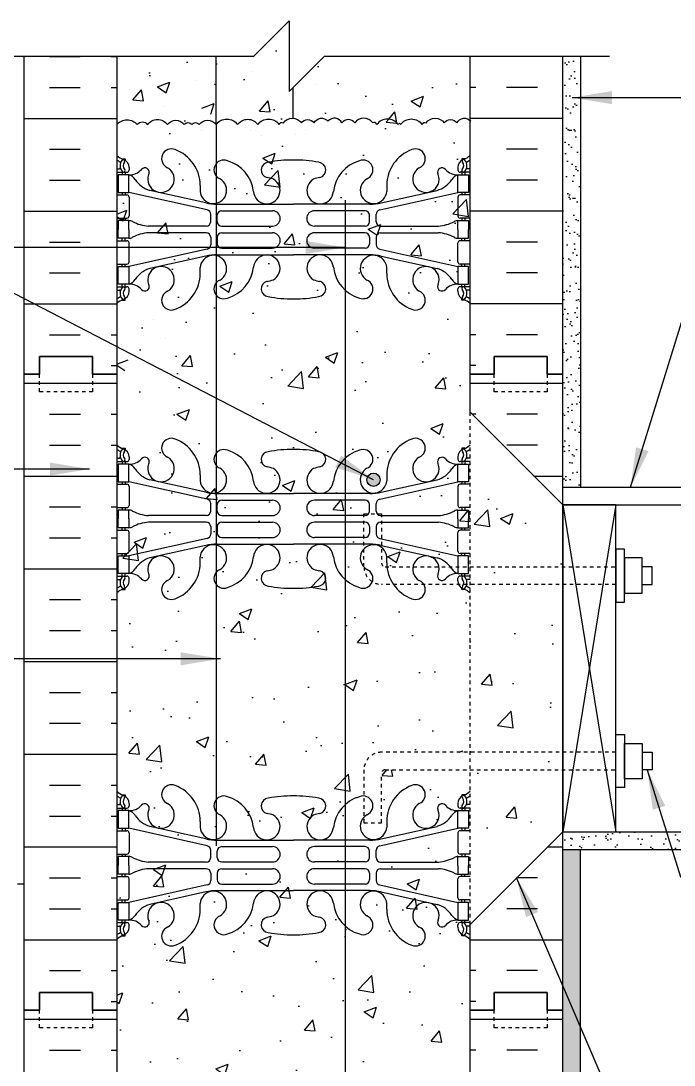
# Model space of a CAD drawing. Header units: inches. Extents: x 109 to 215, y 87 to 157.
# Drawn here: x 169.33 to 187.83, y 127.8 to 157.36 of the extents above; entities that cross this region are included whole.
import ezdxf

# ---------------------------------------------------------------- set-up
doc = ezdxf.new("R2010")
doc.units = ezdxf.units.IN
doc.header["$LTSCALE"] = 0.5
doc.header["$MEASUREMENT"] = 0
doc.linetypes.add('DASHED2', pattern=[0.375, 0.25, -0.125])
doc.linetypes.add('HIDDEN2', pattern=[0.1875, 0.125, -0.0625])
for name, color, linetype in [('HATCH', 12, 'Continuous'), ('LINE15', 9, 'Continuous'), ('LINE18', 9, 'Continuous'), ('line25', 2, 'Continuous'), ('LINE3', 3, 'Continuous'), ('LINE50', 5, 'Continuous'), ('LINE9', 9, 'Continuous'), ('TEXT', 4, 'Continuous'), ('Web_Edge', 9, 'Continuous')]:
    doc.layers.add(name, color=color, linetype=linetype)
doc.styles.add('DIM', font='romans.shx', dxfattribs={"width": 0.7})
doc.dimstyles.new('ext_12', dxfattribs={"dimscale": 12, "dimtxt": 0.09375, "dimasz": 0.09375, "dimexe": 0.09375, "dimexo": 0.0625, "dimgap": 0.0625, "dimtad": 1, "dimdec": 1, "dimzin": 3, "dimdsep": 46, "dimlunit": 4, "dimtxsty": 'DIM', "dimcen": 0.09, "dimdle": 0.09375, "dimclrt": 4, "dimadec": 0, "dimazin": 0, "dimtfac": 1, "dimtdec": 1, "dimtmove": 2, "dimatfit": 3, "dimfxl": 0, "dimfrac": 2, "dimtolj": 1, "dimtzin": 0, "dimarcsym": 0})
pattern_1 = [(37.5, (73.5921, 14.04015), (-0.0157483, 0.48170594), [0, -0.38, 0, -0.425, 0, -0.40625]), (7.5, (73.5921, 14.04015), (0.4424442, 0.7055365), [0, -0.205, 0, -0.3425, 0, -0.13125]), (327.5, (73.2846, 14.04015), (0.7785355, 0.0014148), [0, -0.125, 0, -0.45, 0, -0.5875]), (317.5, (73.2846, 14.04015), (0.7515317, 0.219419), [0, -0.0625, 0, -0.295, 0, -0.3375])]

msp = doc.modelspace()

# ---------------------------------------------------------------- hatches: boundary and pattern name
at = {"layer": 'HATCH'}
h = msp.add_hatch(dxfattribs=at)
h.set_pattern_fill('AR-CONC', color=256, scale=0.5, style=0)
h.paths.add_polyline_path([(182.053, 156.36), (177.928, 156.36), (176.928, 155.36), (176.928, 157.36), (175.928, 156.36), (174.863, 156.36), (174.863, 154.425, -0.520567), (175.47, 154.425, -0.520567), (176.045, 154.425, -0.520567), (176.652, 154.425, -0.520567), (176.767, 154.475, -0.520567), (177.276, 154.475, -0.520567), (177.637, 154.475, -0.520567), (178.031, 154.524, -0.520567), (178.425, 154.475, -0.520567), (178.787, 154.475, -0.520567), (179.296, 154.475, -0.520567), (179.411, 154.425, -0.520567), (180.018, 154.425, -0.039409), (180.053, 154.468, -0.039409), (180.088, 154.425, -0.520567), (180.696, 154.425, -0.520567), (180.811, 154.475, -0.520567), (181.32, 154.475, -0.520567), (181.681, 154.475, -0.481314), (182.053, 154.545)])
h = msp.add_hatch(dxfattribs=at)
h.set_pattern_fill('AR-CONC', color=256, scale=0.5, style=0)
h.paths.add_polyline_path([(174.863, 156.36), (172.053, 156.36), (172.053, 154.425, -0.464822), (172.63, 154.425, -0.520567), (172.925, 154.425, -0.520567), (173.483, 154.425, -0.520567), (173.96, 154.425, -0.520567), (174.173, 154.425, -0.520567), (174.386, 154.425, -0.520567), (174.863, 154.425)])
h = msp.add_hatch(dxfattribs=at)
h.set_pattern_fill('AR-SAND', color=256, scale=0.25, style=0)
h.set_pattern_definition(pattern_1)
h.paths.add_polyline_path([(185.178, 156.36), (184.678, 156.36), (184.678, 147.36), (184.678, 144.16), (185.178, 144.16)])
h = msp.add_hatch(dxfattribs=at)
h.set_pattern_fill('AR-CONC', color=256, scale=0.5, style=0)
h.paths.add_polyline_path([(182.053, 141.41), (179.55, 141.41, -0.414214), (179.05, 141.91), (179.05, 143.41), (179.55, 143.41), (179.55, 142.01, 0.414214), (179.65, 141.91), (182.053, 141.91), (182.053, 146.285), (182.053, 147.36), (182.053, 154.545, 0.481314), (181.681, 154.475, 0.520567), (181.32, 154.475, 0.520567), (180.811, 154.475, 0.520567), (180.696, 154.425, 0.520567), (180.088, 154.425, 0.039409), (180.053, 154.468, 0.039409), (180.018, 154.425, 0.520567), (179.411, 154.425, 0.520567), (179.296, 154.475, 0.520567), (178.787, 154.475, 0.520567), (178.425, 154.475, 0.520567), (178.031, 154.524, 0.520567), (177.637, 154.475, 0.520567), (177.276, 154.475, 0.520567), (176.767, 154.475, 0.520567), (176.652, 154.425, 0.52531), (176.042, 154.421), (176.042, 154.43, 0.515679), (175.47, 154.425, 0.520567), (174.863, 154.425, 0.520567), (174.386, 154.425, 0.520567), (174.173, 154.425, 0.520567), (173.96, 154.425, 0.520567), (173.483, 154.425, 0.520567), (172.925, 154.425, 0.520567), (172.63, 154.425, 0.464822), (172.053, 154.425), (172.053, 147.617), (172.077, 147.601), (172.053, 147.601), (172.053, 147.36), (172.053, 129.36), (172.053, 111.36), (175.928, 111.36), (176.928, 112.36), (176.928, 110.36), (177.928, 111.36), (182.053, 111.36), (182.053, 129.36), (182.053, 131.785), (182.053, 136.16), (179.65, 136.16, 0.414214), (179.55, 136.06), (179.55, 134.66), (179.05, 134.66), (179.05, 136.16, -0.414214), (179.55, 136.66), (182.053, 136.66)])
h.paths.add_polyline_path([(179.624, 144.366, -1), (179.999, 144.366, -1)], flags=16)
h.paths.add_polyline_path([(176.864, 126.35, -1), (176.489, 126.35, -1)], flags=16)
h = msp.add_hatch(dxfattribs=at)
h.set_pattern_fill('INSUL', color=256, scale=7, style=0)
h.set_pattern_definition([(0, (-2754.1084, -267.649), (0, 2.625), []), (0, (-2754.1084, -266.774), (0, 2.625), [0.875, -0.875]), (0, (-2754.1084, -265.899), (0, 2.625), [0.875, -0.875])])
h.paths.add_polyline_path([(169.428, 129.36), (169.866, 129.36), (169.866, 129.86), (171.366, 129.86), (171.366, 129.36), (172.053, 129.36), (172.053, 147.36), (171.366, 147.36), (171.366, 147.86), (169.866, 147.86), (169.866, 147.36), (169.428, 147.36)])
h = msp.add_hatch(dxfattribs=at)
h.set_pattern_fill('INSUL', color=256, scale=7, style=0)
h.set_pattern_definition([(180, (3108.2148, -267.649), (0, 2.625), []), (180, (3108.2148, -266.774), (0, 2.625), [0.875, -0.875]), (180, (3108.2148, -265.899), (0, 2.625), [0.875, -0.875])])
h.paths.add_polyline_path([(184.678, 134.41), (182.053, 131.785), (182.053, 129.36), (182.741, 129.36), (182.741, 129.86), (184.241, 129.86), (184.241, 129.36), (184.678, 129.36)])
h.paths.add_polyline_path([(182.053, 146.285), (184.678, 143.66), (184.678, 147.36), (184.241, 147.36), (184.241, 147.86), (182.741, 147.86), (182.741, 147.36), (182.053, 147.36)])
h = msp.add_hatch(dxfattribs=at)
h.set_pattern_fill('AR-CONC', color=256, scale=0.5, style=0)
h.set_pattern_definition([(50, (48.629, -16.2288), (3.5863, -0.31376), [0.375, -4.125]), (355, (48.629, -16.2288), (-0.693757, 3.76096), [0.3, -3.3]), (100.4514, (48.928, -16.255), (2.892547, 3.4472), [0.3187, -3.50571]), (46.1842, (48.629, -15.229), (5.336205, -0.827595), [0.5625, -6.1875]), (96.6356, (49.074, -15.298), (4.67331, 4.87059), [0.47805, -5.25856]), (351.1842, (48.629, -15.229), (4.67331, 4.8706), [0.45, -4.95]), (21, (49.129, -15.4788), (2.984535, -2.013094), [0.375, -4.125]), (326, (49.129, -15.4788), (1.216577, 3.62575), [0.3, -3.3]), (71.4514, (49.378, -15.6466), (4.201113, 1.61265), [0.3187, -3.50571]), (37.5, (48.6291, -16.2288), (0.060799, 1.664469), [0, -3.26, 0, -3.35, 0, -3.3125]), (7.5, (48.6291, -16.2288), (1.315348, 1.972059), [0, -1.91, 0, -3.185, 0, -1.2625]), (327.5, (47.5141, -16.2288), (2.669112, -0.112774), [0, -1.25, 0, -3.9, 0, -5.175]), (317.5, (47.0141, -16.2288), (2.91593, 0.500525), [0, -1.625, 0, -2.59, 0, -3.675])])
h.paths.add_polyline_path([(184.678, 141.098), (182.053, 141.098), (182.053, 136.973), (184.678, 136.973)])
h.paths.add_polyline_path([(184.678, 135.535), (184.678, 136.473), (182.053, 136.473), (182.053, 132.91)])
h.paths.add_polyline_path([(182.053, 145.16), (182.053, 141.598), (184.678, 141.598), (184.678, 142.535)])
h = msp.add_hatch(dxfattribs=at)
h.set_pattern_fill('AR-SAND', color=256, scale=0.25, style=0)
h.set_pattern_definition(pattern_1)
h.paths.add_polyline_path([(203.751, 133.91), (203.751, 134.41), (184.678, 134.41), (184.678, 133.91)])
h = msp.add_hatch(dxfattribs=at)
h.set_pattern_fill('AR-SAND', color=256, scale=0.25, style=0)
h.set_pattern_definition(pattern_1)
h.paths.add_polyline_path([(185.178, 133.91), (184.678, 133.91), (184.678, 129.36), (184.678, 111.36), (185.178, 111.36)])
h = msp.add_hatch(dxfattribs=at)
h.set_pattern_fill('INSUL', color=256, scale=7, style=0)
h.set_pattern_definition([(0, (-2754.1084, -285.649), (0, 2.625), []), (0, (-2754.1084, -284.774), (0, 2.625), [0.875, -0.875]), (0, (-2754.1084, -283.899), (0, 2.625), [0.875, -0.875])])
h.paths.add_polyline_path([(169.428, 111.36), (169.866, 111.36), (169.866, 111.86), (171.366, 111.86), (171.366, 111.36), (172.053, 111.36), (172.053, 129.36), (171.366, 129.36), (171.366, 129.86), (169.866, 129.86), (169.866, 129.36), (169.428, 129.36)])
h = msp.add_hatch(dxfattribs=at)
h.set_pattern_fill('INSUL', color=256, scale=7, style=0)
h.set_pattern_definition([(180, (3108.2148, -285.649), (0, 2.625), []), (180, (3108.2148, -284.774), (0, 2.625), [0.875, -0.875]), (180, (3108.2148, -283.899), (0, 2.625), [0.875, -0.875])])
h.paths.add_polyline_path([(184.678, 111.36), (184.241, 111.36), (184.241, 111.86), (182.741, 111.86), (182.741, 111.36), (182.053, 111.36), (182.053, 129.36), (182.741, 129.36), (182.741, 129.86), (184.241, 129.86), (184.241, 129.36), (184.678, 129.36)])
at = {"layer": 'LINE3'}
msp.add_hatch(color=256, dxfattribs=at).paths.add_polyline_path([(179.133, 144.371, 1), (179.508, 144.371, 1)])

# ---------------------------------------------------------------- linework, layer by layer
at = {"layer": 'HATCH'}
for p, q in [((170.142, 156.351), (171.017, 156.351)), ((171.892, 156.351), (172.053, 156.351)), ((182.215, 156.351), (182.053, 156.351)), ((183.965, 156.351), (183.09, 156.351)), ((175.892, 155.926), (175.892, 155.926)), ((174.291, 155.67), (174.291, 155.67)), ((177.674, 155.559), (177.674, 155.559)), ((170.142, 155.476), (171.017, 155.476)), ((171.892, 155.476), (172.053, 155.476)), ((172.398, 155.421), (172.398, 155.421)), ((182.215, 155.476), (182.053, 155.476)), ((183.965, 155.476), (183.09, 155.476)), ((173.389, 154.941), (173.389, 154.941)), ((174.461, 154.886), (174.811, 155.021)), ((174.71, 154.716), (174.811, 155.018)), ((174.758, 155.058), (174.758, 155.058)), ((169.428, 154.601), (172.053, 154.601)), ((176.058, 154.828), (176.058, 154.828)), ((184.678, 154.601), (182.053, 154.601)), ((174.444, 154.269), (174.444, 154.269)), ((175.831, 154.262), (175.831, 154.262)), ((176.134, 154.114), (176.134, 154.114)), ((177.113, 154.156), (177.113, 154.156)), ((177.385, 154.278), (177.385, 154.278)), ((170.142, 153.726), (171.017, 153.726)), ((183.965, 153.726), (183.09, 153.726)), ((170.142, 152.851), (171.017, 152.851)), ((183.965, 152.851), (183.09, 152.851)), ((169.428, 151.976), (172.053, 151.976)), ((184.678, 151.976), (182.053, 151.976)), ((170.142, 151.101), (171.017, 151.101)), ((183.965, 151.101), (183.09, 151.101)), ((170.142, 150.226), (171.017, 150.226)), ((183.965, 150.226), (183.09, 150.226)), ((169.428, 149.351), (172.053, 149.351)), ((184.678, 149.351), (182.053, 149.351)), ((173.081, 148.916), (173.081, 148.916)), ((170.142, 148.476), (171.017, 148.476)), ((171.892, 148.476), (172.053, 148.476)), ((182.215, 148.476), (182.053, 148.476)), ((183.965, 148.476), (183.09, 148.476)), ((172.188, 148.197), (172.188, 148.197)), ((173.439, 148.362), (173.439, 148.362)), ((171.892, 147.601), (172.053, 147.601)), ((172.053, 147.645), (172.377, 147.769)), ((172.053, 147.617), (172.276, 147.467)), ((182.215, 147.601), (182.053, 147.601)), ((184.678, 143.66), (184.678, 134.41)), ((184.678, 143.66), (186.178, 134.41)), ((186.178, 143.66), (184.678, 134.41)), ((184.678, 141.91), (184.678, 141.16))]:
    msp.add_line(p, q, dxfattribs=at)
for points in [[(172.053, 154.425, -0.464822), (172.63, 154.425, -0.520567), (172.925, 154.425, -0.520567), (173.483, 154.425, -0.520567), (173.96, 154.425, -0.520567), (174.173, 154.425, -0.520567), (174.386, 154.425, -0.520567), (174.863, 154.425, -0.520567), (175.47, 154.425, -0.520567), (176.045, 154.425, -0.520567), (176.652, 154.425, -0.520567), (176.767, 154.475, -0.520567), (177.276, 154.475, -0.520567), (177.637, 154.475, -0.520567), (178.031, 154.524)], [(180.053, 154.468, 0.039409), (180.018, 154.425, 0.520567), (179.411, 154.425, 0.520567), (179.296, 154.475, 0.520567), (178.787, 154.475, 0.520567), (178.425, 154.475, 0.520567), (178.031, 154.524)], [(180.053, 154.468, -0.039409), (180.088, 154.425, -0.520567), (180.696, 154.425, -0.520567), (180.811, 154.475, -0.520567), (181.32, 154.475, -0.520567), (181.681, 154.475, -0.520567), (182.075, 154.524)]]:
    msp.add_lwpolyline(points, format="xyb", dxfattribs=at)
at = {"layer": 'HATCH', "color": 2}
msp.add_lwpolyline([(184.678, 134.41), (186.178, 134.41), (186.178, 143.66), (184.678, 143.66)], close=True, dxfattribs=at)
at = {"layer": 'LINE15', "linetype": 'HIDDEN2'}
for points in [[(179.55, 141.41, -0.414214), (179.05, 141.91), (179.05, 143.41), (179.55, 143.41), (179.55, 142.01, 0.414214), (179.65, 141.91)], [(179.55, 136.66, 0.414214), (179.05, 136.16), (179.05, 134.66), (179.55, 134.66), (179.55, 136.06, -0.414214), (179.65, 136.16)]]:
    msp.add_lwpolyline(points, format="xyb", dxfattribs=at)
for points in [[(179.65, 141.91), (186.178, 141.91)], [(186.178, 141.41), (179.55, 141.41)], [(186.178, 136.66), (179.55, 136.66)], [(179.65, 136.16), (186.178, 136.16)]]:
    msp.add_lwpolyline(points, dxfattribs=at)
at = {"layer": 'LINE18'}
for points in [[(186.178, 140.91), (186.428, 140.91), (186.428, 142.41), (186.178, 142.41)], [(186.428, 141.16), (186.928, 141.16), (186.928, 142.16), (186.428, 142.16)], [(186.178, 137.16), (186.428, 137.16), (186.428, 135.66), (186.178, 135.66)], [(186.428, 136.91), (186.928, 136.91), (186.928, 135.91), (186.428, 135.91)]]:
    msp.add_lwpolyline(points, close=True, dxfattribs=at)
for points in [[(186.928, 141.41), (187.209, 141.41), (187.209, 141.91), (186.928, 141.91)], [(186.928, 136.66), (187.209, 136.66), (187.209, 136.16), (186.928, 136.16)]]:
    msp.add_lwpolyline(points, dxfattribs=at)
at = {"layer": 'line25'}
for p, q in [((172.053, 156.36), (172.053, 147.36)), ((182.053, 147.36), (182.053, 156.36)), ((172.053, 147.36), (172.053, 129.36)), ((182.053, 146.285), (182.053, 147.36)), ((184.678, 143.66), (182.053, 146.285)), ((184.678, 143.66), (203.751, 143.66)), ((184.678, 134.41), (182.053, 131.785)), ((184.678, 134.41), (203.751, 134.41)), ((184.678, 134.41), (187.678, 134.41)), ((182.053, 129.36), (182.053, 131.785)), ((172.053, 129.36), (172.053, 111.36)), ((182.053, 111.36), (182.053, 129.36))]:
    msp.add_line(p, q, dxfattribs=at)
at = {"layer": 'LINE3'}
for p, q in [((174.863, 154.425), (174.863, 156.36)), ((177.036, 155.468), (177.036, 154.607)), ((174.863, 154.425), (174.863, 134.005)), ((178.521, 152.289), (178.521, 111.36))]:
    msp.add_line(p, q, dxfattribs=at)
msp.add_circle((179.32, 144.371), 0.188, dxfattribs=at)
at = {"layer": 'LINE50'}
for p, q in [((169.428, 147.36), (169.428, 156.36)), ((184.678, 147.36), (184.678, 156.36)), ((169.428, 129.36), (169.428, 147.36)), ((184.678, 141.16), (184.678, 147.36)), ((184.678, 129.36), (184.678, 143.66)), ((169.428, 111.36), (169.428, 129.36)), ((184.678, 111.36), (184.678, 129.36))]:
    msp.add_line(p, q, dxfattribs=at)
for points in [[(172.053, 147.36), (171.366, 147.36), (171.366, 147.86), (169.866, 147.86), (169.866, 147.36), (169.428, 147.36)], [(169.428, 147.36), (169.866, 147.36), (169.866, 147.86), (171.366, 147.86), (171.366, 147.36), (172.053, 147.36)], [(182.053, 147.36), (182.741, 147.36), (182.741, 147.86), (184.241, 147.86), (184.241, 147.36), (184.678, 147.36)], [(184.678, 147.36), (184.241, 147.36), (184.241, 147.86), (182.741, 147.86), (182.741, 147.36), (182.053, 147.36)], [(172.053, 129.36), (171.366, 129.36), (171.366, 129.86), (169.866, 129.86), (169.866, 129.36), (169.428, 129.36)], [(169.428, 129.36), (169.866, 129.36), (169.866, 129.86), (171.366, 129.86), (171.366, 129.36), (172.053, 129.36)], [(182.053, 129.36), (182.741, 129.36), (182.741, 129.86), (184.241, 129.86), (184.241, 129.36), (184.678, 129.36)], [(184.678, 129.36), (184.241, 129.36), (184.241, 129.86), (182.741, 129.86), (182.741, 129.36), (182.053, 129.36)]]:
    msp.add_lwpolyline(points, dxfattribs=at)
at = {"layer": 'LINE9'}
for p, q in [((185.178, 156.36), (185.178, 144.16)), ((184.678, 144.16), (203.751, 144.16)), ((184.678, 133.91), (203.751, 133.91)), ((185.178, 111.36), (185.178, 133.91)), ((169.428, 132.92), (169.241, 132.92))]:
    msp.add_line(p, q, dxfattribs=at)
at = {"layer": 'LINE9', "linetype": 'HIDDEN2'}
msp.add_line((182.053, 131.785), (182.053, 146.285), dxfattribs=at)
at = {"layer": 'LINE9'}
msp.add_lwpolyline([(167.564, 156.36), (175.928, 156.36), (176.928, 157.36), (176.928, 155.36), (177.928, 156.36), (186.006, 156.36)], dxfattribs=at)
at = {"layer": 'LINE9', "linetype": 'DASHED2', "ltscale": 0.15}
for points in [[(171.366, 147.36), (171.366, 147.36), (171.366, 146.86), (169.866, 146.86), (169.866, 147.36), (169.866, 147.36)], [(171.366, 147.36), (171.366, 147.36), (171.366, 146.86), (169.866, 146.86), (169.866, 147.36), (169.866, 147.36)], [(184.241, 147.36), (184.241, 147.36), (184.241, 146.86), (182.741, 146.86), (182.741, 147.36), (182.741, 147.36)], [(184.241, 147.36), (184.241, 147.36), (184.241, 146.86), (182.741, 146.86), (182.741, 147.36), (182.741, 147.36)], [(171.366, 129.36), (171.366, 129.36), (171.366, 128.86), (169.866, 128.86), (169.866, 129.36), (169.866, 129.36)], [(171.366, 129.36), (171.366, 129.36), (171.366, 128.86), (169.866, 128.86), (169.866, 129.36), (169.866, 129.36)], [(184.241, 129.36), (184.241, 129.36), (184.241, 128.86), (182.741, 128.86), (182.741, 129.36), (182.741, 129.36)], [(184.241, 129.36), (184.241, 129.36), (184.241, 128.86), (182.741, 128.86), (182.741, 129.36), (182.741, 129.36)]]:
    msp.add_lwpolyline(points, dxfattribs=at)
at = {"layer": 'Web_Edge'}
for p, q in [((172.199, 153.455), (172.289, 153.455)), ((172.289, 153.455), (172.289, 153.414)), ((181.907, 153.455), (181.817, 153.455)), ((181.817, 153.455), (181.817, 153.414)), ((172.053, 153.177), (172.131, 153.177)), ((172.399, 153.207), (172.399, 153.139)), ((181.707, 153.207), (181.707, 153.139)), ((182.053, 153.177), (181.975, 153.177)), ((172.053, 153.077), (172.337, 153.077)), ((172.199, 153.077), (172.199, 153.007)), ((172.289, 153.077), (172.289, 153.007)), ((172.952, 153.011), (172.963, 153.032)), ((181.155, 153.011), (181.143, 153.032)), ((182.053, 153.077), (181.77, 153.077)), ((181.817, 153.077), (181.817, 153.007)), ((181.907, 153.077), (181.907, 153.007)), ((174.568, 152.208), (172.988, 152.561)), ((174.413, 152.7), (174.412, 152.535)), ((179.538, 152.208), (181.119, 152.561)), ((179.694, 152.7), (179.694, 152.535)), ((172.053, 152.437), (172.337, 152.437)), ((172.199, 152.507), (172.199, 152.437)), ((172.289, 152.507), (172.289, 152.437)), ((174.612, 152.01), (172.394, 152.507)), ((172.399, 152.374), (172.399, 151.839)), ((179.495, 152.01), (181.712, 152.507)), ((181.707, 152.374), (181.707, 151.839)), ((182.053, 152.437), (181.77, 152.437)), ((181.817, 152.507), (181.817, 152.437)), ((181.907, 152.507), (181.907, 152.437)), ((174.895, 152.172), (177.053, 152.172)), ((175.022, 151.986), (176.461, 151.986)), ((179.211, 152.172), (177.053, 152.172)), ((179.084, 151.986), (177.645, 151.986)), ((172.053, 151.777), (172.337, 151.777)), ((172.199, 151.777), (172.199, 151.707)), ((172.289, 151.777), (172.289, 151.707)), ((174.709, 151.676), (174.709, 151.888)), ((174.897, 151.677), (174.897, 151.861)), ((179.209, 151.677), (179.209, 151.861)), ((179.397, 151.676), (179.397, 151.888)), ((182.053, 151.777), (181.77, 151.777)), ((181.817, 151.777), (181.817, 151.707)), ((181.907, 151.777), (181.907, 151.707)), ((174.584, 151.551), (172.947, 151.551)), ((174.584, 151.362), (172.947, 151.362)), ((175.022, 151.552), (176.461, 151.552)), ((175.022, 151.362), (176.461, 151.362)), ((179.084, 151.552), (177.645, 151.552)), ((179.084, 151.362), (177.645, 151.362)), ((179.522, 151.551), (181.159, 151.551)), ((179.522, 151.362), (181.159, 151.362)), ((172.053, 151.137), (172.337, 151.137)), ((172.199, 151.137), (172.199, 151.207)), ((172.289, 151.137), (172.289, 151.207)), ((172.399, 150.539), (172.399, 151.074)), ((174.709, 151.237), (174.709, 151.025)), ((174.897, 151.237), (174.897, 151.053)), ((179.209, 151.237), (179.209, 151.053)), ((179.397, 151.237), (179.397, 151.025)), ((181.707, 150.539), (181.707, 151.074)), ((182.053, 151.137), (181.77, 151.137)), ((181.817, 151.137), (181.817, 151.207)), ((181.907, 151.137), (181.907, 151.207)), ((174.612, 150.903), (172.394, 150.407)), ((175.022, 150.928), (176.461, 150.928)), ((179.084, 150.928), (177.645, 150.928)), ((179.495, 150.903), (181.712, 150.407)), ((172.053, 150.477), (172.337, 150.477)), ((172.199, 150.407), (172.199, 150.477)), ((172.289, 150.407), (172.289, 150.477)), ((174.568, 150.705), (172.988, 150.352)), ((174.895, 150.741), (177.053, 150.741)), ((179.211, 150.741), (177.053, 150.741)), ((179.538, 150.705), (181.119, 150.352)), ((182.053, 150.477), (181.77, 150.477)), ((181.817, 150.407), (181.817, 150.477)), ((181.907, 150.407), (181.907, 150.477)), ((174.413, 150.213), (174.412, 150.378)), ((179.694, 150.213), (179.694, 150.378)), ((172.199, 149.837), (172.199, 149.907)), ((172.289, 149.837), (172.289, 149.907)), ((172.952, 149.902), (172.963, 149.881)), ((181.155, 149.902), (181.143, 149.881)), ((181.817, 149.837), (181.817, 149.907)), ((181.907, 149.837), (181.907, 149.907)), ((172.053, 149.837), (172.337, 149.837)), ((172.053, 149.737), (172.131, 149.737)), ((172.399, 149.707), (172.399, 149.774)), ((181.707, 149.707), (181.707, 149.774)), ((182.053, 149.837), (181.77, 149.837)), ((182.053, 149.737), (181.975, 149.737)), ((172.199, 149.458), (172.289, 149.458)), ((172.289, 149.458), (172.289, 149.499)), ((181.817, 149.458), (181.817, 149.499)), ((181.907, 149.458), (181.817, 149.458)), ((172.199, 145.263), (172.289, 145.263)), ((172.289, 145.263), (172.289, 145.221)), ((181.907, 145.263), (181.817, 145.263)), ((181.817, 145.263), (181.817, 145.221)), ((172.053, 144.984), (172.131, 144.984)), ((172.053, 144.884), (172.337, 144.884)), ((172.199, 144.884), (172.199, 144.814)), ((172.289, 144.884), (172.289, 144.814)), ((172.399, 145.014), (172.399, 144.947)), ((172.952, 144.818), (172.963, 144.84)), ((181.155, 144.818), (181.143, 144.84)), ((181.707, 145.014), (181.707, 144.947)), ((182.053, 144.884), (181.77, 144.884)), ((181.817, 144.884), (181.817, 144.814)), ((181.907, 144.884), (181.907, 144.814)), ((182.053, 144.984), (181.975, 144.984)), ((172.053, 144.244), (172.337, 144.244)), ((172.199, 144.314), (172.199, 144.244)), ((172.289, 144.314), (172.289, 144.244)), ((174.612, 143.818), (172.394, 144.314)), ((174.568, 144.016), (172.988, 144.369)), ((174.413, 144.508), (174.412, 144.343)), ((179.495, 143.818), (181.712, 144.314)), ((179.538, 144.016), (181.119, 144.369)), ((179.694, 144.508), (179.694, 144.343)), ((182.053, 144.244), (181.77, 144.244)), ((181.817, 144.314), (181.817, 144.244)), ((181.907, 144.314), (181.907, 144.244)), ((172.399, 144.182), (172.399, 143.647)), ((174.895, 143.98), (177.053, 143.98)), ((179.211, 143.98), (177.053, 143.98)), ((181.707, 144.182), (181.707, 143.647)), ((174.709, 143.483), (174.709, 143.696)), ((174.897, 143.484), (174.897, 143.668)), ((175.022, 143.793), (176.461, 143.793)), ((179.084, 143.793), (177.645, 143.793)), ((179.209, 143.484), (179.209, 143.668)), ((179.397, 143.483), (179.397, 143.696)), ((172.053, 143.584), (172.337, 143.584)), ((172.199, 143.584), (172.199, 143.514)), ((172.289, 143.584), (172.289, 143.514)), ((174.584, 143.358), (172.947, 143.358)), ((175.022, 143.359), (176.461, 143.359)), ((179.084, 143.359), (177.645, 143.359)), ((179.522, 143.358), (181.159, 143.358)), ((182.053, 143.584), (181.77, 143.584)), ((181.817, 143.584), (181.817, 143.514)), ((181.907, 143.584), (181.907, 143.514)), ((174.584, 143.17), (172.947, 143.17)), ((175.022, 143.169), (176.461, 143.169)), ((179.084, 143.169), (177.645, 143.169)), ((179.522, 143.17), (181.159, 143.17)), ((172.053, 142.944), (172.337, 142.944)), ((172.199, 142.944), (172.199, 143.014)), ((172.289, 142.944), (172.289, 143.014)), ((172.399, 142.347), (172.399, 142.882)), ((174.709, 143.045), (174.709, 142.833)), ((174.897, 143.044), (174.897, 142.86)), ((179.209, 143.044), (179.209, 142.86)), ((179.397, 143.045), (179.397, 142.833)), ((181.707, 142.347), (181.707, 142.882)), ((182.053, 142.944), (181.77, 142.944)), ((181.817, 142.944), (181.817, 143.014)), ((181.907, 142.944), (181.907, 143.014)), ((174.612, 142.711), (172.394, 142.214)), ((174.568, 142.513), (172.988, 142.16)), ((174.895, 142.549), (177.053, 142.549)), ((175.022, 142.735), (176.461, 142.735)), ((179.211, 142.549), (177.053, 142.549)), ((179.084, 142.735), (177.645, 142.735)), ((179.495, 142.711), (181.712, 142.214)), ((179.538, 142.513), (181.119, 142.16)), ((172.053, 142.284), (172.337, 142.284)), ((172.199, 142.214), (172.199, 142.284)), ((172.289, 142.214), (172.289, 142.284)), ((174.413, 142.021), (174.412, 142.186)), ((179.694, 142.021), (179.694, 142.186)), ((182.053, 142.284), (181.77, 142.284)), ((181.817, 142.214), (181.817, 142.284)), ((181.907, 142.214), (181.907, 142.284)), ((172.053, 141.644), (172.337, 141.644)), ((172.199, 141.644), (172.199, 141.714)), ((172.289, 141.644), (172.289, 141.714)), ((172.952, 141.71), (172.963, 141.689)), ((181.155, 141.71), (181.143, 141.689)), ((182.053, 141.644), (181.77, 141.644)), ((181.817, 141.644), (181.817, 141.714)), ((181.907, 141.644), (181.907, 141.714)), ((172.053, 141.544), (172.131, 141.544)), ((172.289, 141.265), (172.289, 141.307)), ((172.399, 141.514), (172.399, 141.582)), ((181.707, 141.514), (181.707, 141.582)), ((181.817, 141.265), (181.817, 141.307)), ((182.053, 141.544), (181.975, 141.544)), ((172.199, 141.265), (172.289, 141.265)), ((181.907, 141.265), (181.817, 141.265))]:
    msp.add_line(p, q, dxfattribs=at)
at = {"layer": 'Web_Edge', "color": 8}
for p, q in [((172.199, 135.455), (172.289, 135.455)), ((172.289, 135.455), (172.289, 135.414)), ((181.907, 135.455), (181.817, 135.455)), ((181.817, 135.455), (181.817, 135.414)), ((172.053, 135.177), (172.131, 135.177)), ((172.399, 135.207), (172.399, 135.139)), ((181.707, 135.207), (181.707, 135.139)), ((182.053, 135.177), (181.975, 135.177)), ((172.053, 135.077), (172.337, 135.077)), ((172.199, 135.077), (172.199, 135.007)), ((172.289, 135.077), (172.289, 135.007)), ((172.952, 135.011), (172.963, 135.032)), ((181.155, 135.011), (181.143, 135.032)), ((182.053, 135.077), (181.77, 135.077)), ((181.817, 135.077), (181.817, 135.007)), ((181.907, 135.077), (181.907, 135.007)), ((172.199, 134.507), (172.199, 134.437)), ((172.289, 134.507), (172.289, 134.437)), ((174.612, 134.01), (172.394, 134.507)), ((174.568, 134.208), (172.988, 134.561)), ((174.413, 134.7), (174.412, 134.535)), ((179.495, 134.01), (181.712, 134.507)), ((179.538, 134.208), (181.119, 134.561)), ((179.694, 134.7), (179.694, 134.535)), ((181.817, 134.507), (181.817, 134.437)), ((181.907, 134.507), (181.907, 134.437)), ((172.053, 134.437), (172.337, 134.437)), ((172.399, 134.374), (172.399, 133.839)), ((181.707, 134.374), (181.707, 133.839)), ((182.053, 134.437), (181.77, 134.437)), ((174.895, 134.172), (177.053, 134.172)), ((175.022, 133.986), (176.461, 133.986)), ((179.211, 134.172), (177.053, 134.172)), ((179.084, 133.986), (177.645, 133.986)), ((172.053, 133.777), (172.337, 133.777)), ((172.199, 133.777), (172.199, 133.707)), ((172.289, 133.777), (172.289, 133.707)), ((174.709, 133.676), (174.709, 133.888)), ((174.897, 133.677), (174.897, 133.861)), ((179.209, 133.677), (179.209, 133.861)), ((179.397, 133.676), (179.397, 133.888)), ((182.053, 133.777), (181.77, 133.777)), ((181.817, 133.777), (181.817, 133.707)), ((181.907, 133.777), (181.907, 133.707)), ((174.584, 133.551), (172.947, 133.551)), ((174.584, 133.362), (172.947, 133.362)), ((175.022, 133.552), (176.461, 133.552)), ((175.022, 133.362), (176.461, 133.362)), ((179.084, 133.552), (177.645, 133.552)), ((179.084, 133.362), (177.645, 133.362)), ((179.522, 133.551), (181.159, 133.551)), ((179.522, 133.362), (181.159, 133.362)), ((172.053, 133.137), (172.337, 133.137)), ((172.199, 133.137), (172.199, 133.207)), ((172.289, 133.137), (172.289, 133.207)), ((172.399, 132.539), (172.399, 133.074)), ((174.709, 133.237), (174.709, 133.025)), ((174.897, 133.237), (174.897, 133.053)), ((179.209, 133.237), (179.209, 133.053)), ((179.397, 133.237), (179.397, 133.025)), ((181.707, 132.539), (181.707, 133.074)), ((182.053, 133.137), (181.77, 133.137)), ((181.817, 133.137), (181.817, 133.207)), ((181.907, 133.137), (181.907, 133.207)), ((174.612, 132.903), (172.394, 132.407)), ((174.895, 132.741), (177.053, 132.741)), ((175.022, 132.928), (176.461, 132.928)), ((179.211, 132.741), (177.053, 132.741)), ((179.084, 132.928), (177.645, 132.928)), ((179.495, 132.903), (181.712, 132.407)), ((172.053, 132.477), (172.337, 132.477)), ((172.199, 132.407), (172.199, 132.477)), ((172.289, 132.407), (172.289, 132.477)), ((174.568, 132.705), (172.988, 132.352)), ((179.538, 132.705), (181.119, 132.352)), ((182.053, 132.477), (181.77, 132.477)), ((181.817, 132.407), (181.817, 132.477)), ((181.907, 132.407), (181.907, 132.477)), ((174.413, 132.213), (174.412, 132.378)), ((179.694, 132.213), (179.694, 132.378)), ((172.053, 131.837), (172.337, 131.837)), ((172.199, 131.837), (172.199, 131.907)), ((172.289, 131.837), (172.289, 131.907)), ((172.952, 131.902), (172.963, 131.881)), ((181.155, 131.902), (181.143, 131.881)), ((182.053, 131.837), (181.77, 131.837)), ((181.817, 131.837), (181.817, 131.907)), ((181.907, 131.837), (181.907, 131.907)), ((172.053, 131.737), (172.131, 131.737)), ((172.399, 131.707), (172.399, 131.774)), ((181.707, 131.707), (181.707, 131.774)), ((182.053, 131.737), (181.975, 131.737)), ((172.199, 131.458), (172.289, 131.458)), ((172.289, 131.458), (172.289, 131.499)), ((181.817, 131.458), (181.817, 131.499)), ((181.907, 131.458), (181.817, 131.458))]:
    msp.add_line(p, q, dxfattribs=at)
at = {"layer": 'Web_Edge'}
for points in [[(172.094, 152.507), (172.394, 152.507), (172.394, 153.007), (172.094, 153.007)], [(182.012, 152.507), (181.712, 152.507), (181.712, 153.007), (182.012, 153.007)], [(172.094, 150.407), (172.394, 150.407), (172.394, 149.907), (172.094, 149.907)], [(182.012, 150.407), (181.712, 150.407), (181.712, 149.907), (182.012, 149.907)], [(172.094, 144.314), (172.394, 144.314), (172.394, 144.814), (172.094, 144.814)], [(182.012, 144.314), (181.712, 144.314), (181.712, 144.814), (182.012, 144.814)], [(172.094, 142.214), (172.394, 142.214), (172.394, 141.714), (172.094, 141.714)], [(182.012, 142.214), (181.712, 142.214), (181.712, 141.714), (182.012, 141.714)]]:
    msp.add_lwpolyline(points, close=True, dxfattribs=at)
for points in [[(172.394, 151.457), (172.394, 151.707), (172.094, 151.707), (172.094, 151.457)], [(181.712, 151.457), (181.712, 151.707), (182.012, 151.707), (182.012, 151.457)], [(172.394, 151.457), (172.394, 151.207), (172.094, 151.207), (172.094, 151.457)], [(181.712, 151.457), (181.712, 151.207), (182.012, 151.207), (182.012, 151.457)], [(172.394, 143.264), (172.394, 143.514), (172.094, 143.514), (172.094, 143.264)], [(181.712, 143.264), (181.712, 143.514), (182.012, 143.514), (182.012, 143.264)], [(172.394, 143.264), (172.394, 143.014), (172.094, 143.014), (172.094, 143.264)], [(181.712, 143.264), (181.712, 143.014), (182.012, 143.014), (182.012, 143.264)]]:
    msp.add_lwpolyline(points, dxfattribs=at)
at = {"layer": 'Web_Edge', "color": 8}
for points in [[(172.094, 134.507), (172.394, 134.507), (172.394, 135.007), (172.094, 135.007)], [(182.012, 134.507), (181.712, 134.507), (181.712, 135.007), (182.012, 135.007)], [(172.094, 132.407), (172.394, 132.407), (172.394, 131.907), (172.094, 131.907)], [(182.012, 132.407), (181.712, 132.407), (181.712, 131.907), (182.012, 131.907)]]:
    msp.add_lwpolyline(points, close=True, dxfattribs=at)
for points in [[(172.394, 133.457), (172.394, 133.707), (172.094, 133.707), (172.094, 133.457)], [(181.712, 133.457), (181.712, 133.707), (182.012, 133.707), (182.012, 133.457)], [(172.394, 133.457), (172.394, 133.207), (172.094, 133.207), (172.094, 133.457)], [(181.712, 133.457), (181.712, 133.207), (182.012, 133.207), (182.012, 133.457)]]:
    msp.add_lwpolyline(points, dxfattribs=at)
at = {"layer": 'Web_Edge'}
for centre, radius, start, end in [((173.597, 153.461), 0.277, 67.32, 247.32), ((173.321, 152.694), 1.092, 0.3332, 69.4825), ((180.785, 152.694), 1.092, 110.5175, 179.6668), ((180.509, 153.461), 0.277, 292.68, 112.68), ((172.399, 153.914), 0.5, 226.2109, 250.5288), ((172.399, 153.914), 0.6, 234.7832, 245.0748), ((172.393, 153.261), 0.25, 140.1145, 222.4609), ((172.235, 153.392), 0.045, 321.448, 139.1879), ((172.149, 153.207), 0.25, 0, 70.5288), ((175.08, 153.144), 0.277, 67.32, 247.32), ((177.036, 149.645), 3.777, 89.7394, 100.6275), ((177.07, 149.645), 3.777, 79.3725, 90.2606), ((179.026, 153.144), 0.277, 292.68, 112.68), ((181.957, 153.207), 0.25, 109.4712, 180), ((181.871, 153.392), 0.045, 40.8121, 218.552), ((181.707, 153.914), 0.5, 289.4712, 313.7878), ((181.713, 153.261), 0.25, 317.5391, 39.8855), ((181.707, 153.914), 0.6, 294.9252, 305.2158), ((172.131, 153.196), 0.0196, 269.4032, 15.4901), ((172.137, 153.351), 0.021, 343.464, 63.9957), ((172.242, 153.123), 0.045, 222.4609, 42.4609), ((172.393, 153.261), 0.16, 140.0001, 222.4609), ((172.337, 153.139), 0.0625, 270, 0), ((172.419, 153.447), 0.441, 266.7976, 318.9873), ((172.846, 153.076), 0.125, 339.6243, 138.9873), ((173.303, 152.88), 0.375, 159.6243, 60.0685), ((174.896, 152.407), 1.034, 6.6669, 73.6635), ((176.359, 153.138), 0.22, 95.1835, 255.7396), ((177.747, 153.138), 0.22, 284.2604, 84.8165), ((179.21, 152.407), 1.034, 106.3365, 173.3331), ((180.803, 152.88), 0.375, 119.9315, 20.3757), ((181.26, 153.076), 0.125, 41.0127, 200.3757), ((181.688, 153.447), 0.441, 221.0127, 273.2024), ((181.77, 153.139), 0.0625, 180, 270), ((181.865, 153.123), 0.045, 137.5391, 317.5391), ((181.713, 153.261), 0.16, 317.5391, 39.9999), ((181.969, 153.351), 0.021, 116.0043, 196.536), ((181.975, 153.196), 0.0196, 164.5099, 270.5968), ((172.272, 152.664), 0.364, 34.9775, 70.3387), ((173.195, 153.275), 0.743, 212.7919, 253.8107), ((174.786, 152.563), 0.375, 184.2448, 60.0685), ((176.297, 152.555), 0.375, 184.2448, 60.0685), ((176.19, 152.099), 0.834, 69.3729, 82.1063), ((177.809, 152.555), 0.375, 119.9315, 355.7552), ((177.916, 152.099), 0.834, 97.8937, 110.6271), ((179.32, 152.563), 0.375, 119.9315, 355.7552), ((180.911, 153.275), 0.743, 286.1893, 327.2081), ((181.835, 152.664), 0.364, 109.6613, 145.0225), ((172.337, 152.374), 0.0625, 0, 90), ((181.77, 152.374), 0.0625, 90, 180), ((174.895, 153.672), 1.5, 257.4135, 270), ((174.584, 151.888), 0.125, 0, 77.3767), ((175.022, 151.861), 0.125, 90, 180), ((176.461, 151.769), 0.217, 270, 90), ((177.645, 151.769), 0.217, 90, 270), ((179.084, 151.861), 0.125, 0, 90), ((179.211, 153.672), 1.5, 270, 282.5865), ((179.522, 151.888), 0.125, 102.6233, 180), ((172.337, 151.839), 0.0625, 270, 0), ((172.39, 151.488), 0.219, 60.4937, 88.92), ((173.036, 152.718), 1.17, 242.6365, 265.6505), ((174.584, 151.676), 0.125, 270, 0), ((175.022, 151.677), 0.125, 180, 270), ((179.084, 151.677), 0.125, 270, 360), ((179.522, 151.676), 0.125, 180, 270), ((181.071, 152.718), 1.17, 274.3495, 297.3635), ((181.716, 151.488), 0.219, 91.08, 119.5063), ((181.77, 151.839), 0.0625, 180, 270), ((173.036, 150.196), 1.17, 94.3495, 117.3635), ((174.584, 151.237), 0.125, 0, 90), ((175.022, 151.237), 0.125, 90, 180), ((176.461, 151.145), 0.217, 270, 90), ((177.645, 151.145), 0.217, 90, 270), ((179.084, 151.237), 0.125, 0, 90), ((179.522, 151.237), 0.125, 90, 180), ((181.071, 150.196), 1.17, 62.6365, 85.6505), ((172.337, 151.074), 0.0625, 0, 90), ((172.39, 151.425), 0.219, 271.08, 299.5063), ((175.022, 151.053), 0.125, 180, 270), ((179.084, 151.053), 0.125, 270, 0), ((181.716, 151.425), 0.219, 240.4937, 268.92), ((181.77, 151.074), 0.0625, 90, 180), ((174.584, 151.025), 0.125, 282.6233, 0), ((179.522, 151.025), 0.125, 180, 257.3767), ((172.337, 150.539), 0.0625, 270, 0), ((174.786, 150.35), 0.375, 299.9315, 175.7552), ((174.895, 149.241), 1.5, 90, 102.5865), ((176.297, 150.359), 0.375, 299.9315, 175.7552), ((177.809, 150.359), 0.375, 4.2448, 240.0685), ((179.32, 150.35), 0.375, 4.2448, 240.0685), ((179.211, 149.241), 1.5, 77.4135, 90), ((181.77, 150.539), 0.0625, 180, 270), ((173.195, 149.638), 0.743, 106.1893, 147.2081), ((173.303, 150.033), 0.375, 299.9315, 200.3757), ((173.321, 150.219), 1.092, 290.5175, 359.6668), ((174.896, 150.506), 1.034, 286.3365, 353.3331), ((179.21, 150.506), 1.034, 186.6669, 253.6635), ((180.785, 150.219), 1.092, 180.3332, 249.4825), ((180.803, 150.033), 0.375, 339.6243, 240.0685), ((180.911, 149.638), 0.743, 32.7919, 73.8107), ((172.272, 150.249), 0.364, 289.6613, 325.0225), ((172.419, 149.466), 0.441, 41.0127, 93.2024), ((172.846, 149.838), 0.125, 221.0127, 20.3757), ((175.08, 149.77), 0.277, 112.68, 292.68), ((176.359, 149.775), 0.22, 104.2604, 264.8165), ((176.19, 150.814), 0.834, 277.8937, 290.6271), ((177.916, 150.814), 0.834, 249.3729, 262.1063), ((177.747, 149.775), 0.22, 275.1835, 75.7396), ((179.026, 149.77), 0.277, 247.32, 67.32), ((181.26, 149.838), 0.125, 159.6243, 318.9873), ((181.688, 149.466), 0.441, 86.7976, 138.9873), ((181.835, 150.249), 0.364, 214.9775, 250.3387), ((172.131, 149.717), 0.0196, 344.5099, 90.5968), ((172.393, 149.652), 0.25, 137.5391, 219.8855), ((172.137, 149.563), 0.021, 296.0043, 16.536), ((172.242, 149.79), 0.045, 317.5391, 137.5391), ((172.393, 149.652), 0.16, 137.5391, 219.9999), ((172.149, 149.707), 0.25, 289.4712, 360), ((172.337, 149.774), 0.0625, 360, 90), ((173.597, 149.452), 0.277, 112.68, 292.68), ((180.509, 149.452), 0.277, 247.32, 67.32), ((181.77, 149.774), 0.0625, 90, 180), ((181.957, 149.707), 0.25, 180, 250.5288), ((181.865, 149.79), 0.045, 42.4609, 222.4609), ((181.713, 149.652), 0.16, 320.0001, 42.4609), ((181.713, 149.652), 0.25, 320.1145, 42.4609), ((181.969, 149.563), 0.021, 163.464, 243.9957), ((181.975, 149.717), 0.0196, 89.4032, 195.4901), ((172.399, 148.999), 0.6, 114.9252, 125.2168), ((172.399, 148.999), 0.5, 109.4712, 133.7891), ((172.235, 149.521), 0.045, 220.8121, 38.552), ((177.036, 153.268), 3.777, 259.3725, 270.2606), ((177.07, 153.268), 3.777, 269.7394, 280.6275), ((181.871, 149.521), 0.045, 141.448, 319.1879), ((181.707, 148.999), 0.5, 46.2122, 70.5288), ((181.707, 148.999), 0.6, 54.7832, 65.0748), ((173.597, 145.268), 0.277, 67.32, 247.32), ((173.321, 144.502), 1.092, 0.3332, 69.4825), ((180.785, 144.502), 1.092, 110.5175, 179.6668), ((180.509, 145.268), 0.277, 292.68, 112.68), ((172.399, 145.721), 0.5, 226.2109, 250.5288), ((172.399, 145.721), 0.6, 234.7832, 245.0748), ((172.393, 145.069), 0.25, 140.1145, 222.4609), ((172.137, 145.158), 0.021, 343.464, 63.9957), ((172.235, 145.2), 0.045, 321.448, 139.1879), ((172.149, 145.014), 0.25, 0, 70.5288), ((172.393, 145.069), 0.16, 140.0001, 222.4609), ((175.08, 144.951), 0.277, 67.32, 247.32), ((174.896, 144.214), 1.034, 6.6669, 73.6635), ((176.359, 144.946), 0.22, 95.1835, 255.7396), ((177.036, 141.453), 3.777, 89.7394, 100.6275), ((177.07, 141.453), 3.777, 79.3725, 90.2606), ((177.747, 144.946), 0.22, 284.2604, 84.8165), ((179.21, 144.214), 1.034, 106.3365, 173.3331), ((179.026, 144.951), 0.277, 292.68, 112.68), ((181.957, 145.014), 0.25, 109.4712, 180), ((181.871, 145.2), 0.045, 40.8121, 218.552), ((181.713, 145.069), 0.16, 317.5391, 39.9999), ((181.707, 145.721), 0.5, 289.4712, 313.7878), ((181.713, 145.069), 0.25, 317.5391, 39.8855), ((181.969, 145.158), 0.021, 116.0043, 196.536), ((181.707, 145.721), 0.6, 294.9252, 305.2168), ((172.131, 145.004), 0.0196, 269.4032, 15.4901), ((172.242, 144.93), 0.045, 222.4609, 42.4609), ((172.337, 144.947), 0.0625, 270, 0), ((172.419, 145.255), 0.441, 266.7976, 318.9873), ((172.846, 144.883), 0.125, 339.6243, 138.9873), ((173.303, 144.688), 0.375, 159.6243, 60.0685), ((180.803, 144.688), 0.375, 119.9315, 20.3757), ((181.26, 144.883), 0.125, 41.0127, 200.3757), ((181.688, 145.255), 0.441, 221.0127, 273.2024), ((181.77, 144.947), 0.0625, 180, 270), ((181.865, 144.93), 0.045, 137.5391, 317.5391), ((181.975, 145.004), 0.0196, 164.5099, 270.5968), ((172.272, 144.472), 0.364, 34.9775, 70.3387), ((173.195, 145.083), 0.743, 212.7919, 253.8107), ((174.786, 144.371), 0.375, 184.2448, 60.0685), ((176.297, 144.362), 0.375, 184.2448, 60.0685), ((176.19, 143.907), 0.834, 69.3729, 82.1063), ((177.809, 144.362), 0.375, 119.9315, 355.7552), ((177.916, 143.907), 0.834, 97.8937, 110.6271), ((179.32, 144.371), 0.375, 119.9315, 355.7552), ((180.911, 145.083), 0.743, 286.1893, 327.2081), ((181.835, 144.472), 0.364, 109.6613, 145.0225), ((172.337, 144.182), 0.0625, 0, 90), ((181.77, 144.182), 0.0625, 90, 180), ((174.895, 145.48), 1.5, 257.4135, 270), ((179.211, 145.48), 1.5, 270, 282.5865), ((174.584, 143.696), 0.125, 0, 77.3767), ((175.022, 143.668), 0.125, 90, 180), ((176.461, 143.576), 0.217, 270, 90), ((177.645, 143.576), 0.217, 90, 270), ((179.084, 143.668), 0.125, 0, 90), ((179.522, 143.696), 0.125, 102.6233, 180), ((172.337, 143.647), 0.0625, 270, 0), ((172.39, 143.296), 0.219, 60.4937, 88.92), ((173.036, 144.525), 1.17, 242.6365, 265.6505), ((174.584, 143.483), 0.125, 270, 0), ((175.022, 143.484), 0.125, 180, 270), ((179.084, 143.484), 0.125, 270, 360), ((179.522, 143.483), 0.125, 180, 270), ((181.071, 144.525), 1.17, 274.3495, 297.3635), ((181.716, 143.296), 0.219, 91.08, 119.5063), ((181.77, 143.647), 0.0625, 180, 270), ((173.036, 142.003), 1.17, 94.3495, 117.3635), ((174.584, 143.045), 0.125, 0, 90), ((175.022, 143.044), 0.125, 90, 180), ((176.461, 142.952), 0.217, 270, 90), ((177.645, 142.952), 0.217, 90, 270), ((179.084, 143.044), 0.125, 0, 90), ((179.522, 143.045), 0.125, 90, 180), ((181.071, 142.003), 1.17, 62.6365, 85.6505), ((172.337, 142.882), 0.0625, 0, 90), ((172.39, 143.233), 0.219, 271.08, 299.5063), ((174.584, 142.833), 0.125, 282.6233, 0), ((175.022, 142.86), 0.125, 180, 270), ((179.084, 142.86), 0.125, 270, 0), ((179.522, 142.833), 0.125, 180, 257.3767), ((181.716, 143.233), 0.219, 240.4937, 268.92), ((181.77, 142.882), 0.0625, 90, 180), ((174.786, 142.158), 0.375, 299.9315, 175.7552), ((174.895, 141.049), 1.5, 90, 102.5865), ((176.297, 142.166), 0.375, 299.9315, 175.7552), ((177.809, 142.166), 0.375, 4.2448, 240.0685), ((179.32, 142.158), 0.375, 4.2448, 240.0685), ((179.211, 141.049), 1.5, 77.4135, 90), ((172.337, 142.347), 0.0625, 270, 0), ((173.303, 141.841), 0.375, 299.9315, 200.3757), ((174.896, 142.314), 1.034, 286.3365, 353.3331), ((179.21, 142.314), 1.034, 186.6669, 253.6635), ((180.803, 141.841), 0.375, 339.6243, 240.0685), ((181.77, 142.347), 0.0625, 180, 270), ((173.195, 141.446), 0.743, 106.1893, 147.2081), ((173.321, 142.027), 1.092, 290.5175, 359.6668), ((180.785, 142.027), 1.092, 180.3332, 249.4825), ((180.911, 141.446), 0.743, 32.7919, 73.8107), ((172.393, 141.46), 0.25, 137.5391, 219.8855), ((172.242, 141.598), 0.045, 317.5391, 137.5391), ((172.337, 141.582), 0.0625, 360, 90), ((172.272, 142.057), 0.364, 289.6613, 325.0225), ((172.419, 141.274), 0.441, 41.0127, 93.2024), ((172.846, 141.645), 0.125, 221.0127, 20.3757), ((175.08, 141.577), 0.277, 112.68, 292.68), ((176.359, 141.583), 0.22, 104.2604, 264.8165), ((176.19, 142.622), 0.834, 277.8937, 290.6271), ((177.916, 142.622), 0.834, 249.3729, 262.1063), ((177.747, 141.583), 0.22, 275.1835, 75.7396), ((179.026, 141.577), 0.277, 247.32, 67.32), ((181.26, 141.645), 0.125, 159.6243, 318.9873), ((181.688, 141.274), 0.441, 86.7976, 138.9873), ((181.835, 142.057), 0.364, 214.9775, 250.3387), ((181.77, 141.582), 0.0625, 90, 180), ((181.865, 141.598), 0.045, 42.4609, 222.4609), ((181.713, 141.46), 0.25, 320.1145, 42.4609), ((172.399, 140.807), 0.6, 114.9252, 125.2168), ((172.131, 141.525), 0.0196, 344.5099, 90.5968), ((172.137, 141.37), 0.021, 296.0043, 16.536), ((172.235, 141.329), 0.045, 220.8121, 38.552), ((172.393, 141.46), 0.16, 137.5391, 219.9999), ((172.149, 141.514), 0.25, 289.4712, 360), ((173.597, 141.26), 0.277, 112.68, 292.68), ((177.036, 145.076), 3.777, 259.3725, 270.2606), ((177.07, 145.076), 3.777, 269.7394, 280.6275), ((180.509, 141.26), 0.277, 247.32, 67.32), ((181.957, 141.514), 0.25, 180, 250.5288), ((181.871, 141.329), 0.045, 141.448, 319.1879), ((181.713, 141.46), 0.16, 320.0001, 42.4609), ((181.969, 141.37), 0.021, 163.464, 243.9957), ((181.975, 141.525), 0.0196, 89.4032, 195.4901), ((181.707, 140.807), 0.6, 54.7842, 65.0748), ((172.399, 140.807), 0.5, 109.4712, 133.7891), ((181.707, 140.807), 0.5, 46.2122, 70.5288)]:
    msp.add_arc(centre, radius, start, end, dxfattribs=at)
at = {"layer": 'Web_Edge', "color": 8}
for centre, radius, start, end in [((173.597, 135.461), 0.277, 67.32, 247.32), ((173.321, 134.694), 1.092, 0.3332, 69.4825), ((180.785, 134.694), 1.092, 110.5175, 179.6668), ((180.509, 135.461), 0.277, 292.68, 112.68), ((172.399, 135.914), 0.5, 226.2109, 250.5288), ((172.399, 135.914), 0.6, 234.7832, 245.0748), ((172.393, 135.261), 0.25, 140.1145, 222.4609), ((172.235, 135.392), 0.045, 321.448, 139.1879), ((172.149, 135.207), 0.25, 0, 70.5288), ((175.08, 135.144), 0.277, 67.32, 247.32), ((174.896, 134.407), 1.034, 6.6669, 73.6635), ((177.036, 131.645), 3.777, 89.7394, 100.6275), ((177.07, 131.645), 3.777, 79.3725, 90.2606), ((179.21, 134.407), 1.034, 106.3365, 173.3331), ((179.026, 135.144), 0.277, 292.68, 112.68), ((181.957, 135.207), 0.25, 109.4712, 180), ((181.871, 135.392), 0.045, 40.8121, 218.552), ((181.707, 135.914), 0.5, 289.4712, 313.7878), ((181.713, 135.261), 0.25, 317.5391, 39.8855), ((181.707, 135.914), 0.6, 294.9252, 305.2158), ((172.131, 135.196), 0.0196, 269.4032, 15.4901), ((172.137, 135.351), 0.021, 343.464, 63.9957), ((172.242, 135.123), 0.045, 222.4609, 42.4609), ((172.393, 135.261), 0.16, 140.0001, 222.4609), ((172.337, 135.139), 0.0625, 270, 0), ((172.419, 135.447), 0.441, 266.7976, 318.9873), ((172.846, 135.076), 0.125, 339.6243, 138.9873), ((173.303, 134.88), 0.375, 159.6243, 60.0685), ((176.359, 135.138), 0.22, 95.1835, 255.7396), ((177.747, 135.138), 0.22, 284.2604, 84.8165), ((180.803, 134.88), 0.375, 119.9315, 20.3757), ((181.26, 135.076), 0.125, 41.0127, 200.3757), ((181.688, 135.447), 0.441, 221.0127, 273.2024), ((181.77, 135.139), 0.0625, 180, 270), ((181.865, 135.123), 0.045, 137.5391, 317.5391), ((181.713, 135.261), 0.16, 317.5391, 39.9999), ((181.969, 135.351), 0.021, 116.0043, 196.536), ((181.975, 135.196), 0.0196, 164.5099, 270.5968), ((172.272, 134.664), 0.364, 34.9775, 70.3387), ((173.195, 135.275), 0.743, 212.7919, 253.8107), ((174.786, 134.563), 0.375, 184.2448, 60.0685), ((176.297, 134.555), 0.375, 184.2448, 60.0685), ((176.19, 134.099), 0.834, 69.3729, 82.1063), ((177.809, 134.555), 0.375, 119.9315, 355.7552), ((177.916, 134.099), 0.834, 97.8937, 110.6271), ((179.32, 134.563), 0.375, 119.9315, 355.7552), ((180.911, 135.275), 0.743, 286.1893, 327.2081), ((181.835, 134.664), 0.364, 109.6613, 145.0225), ((172.337, 134.374), 0.0625, 0, 90), ((174.895, 135.672), 1.5, 257.4135, 270), ((179.211, 135.672), 1.5, 270, 282.5865), ((181.77, 134.374), 0.0625, 90, 180), ((174.584, 133.888), 0.125, 0, 77.3767), ((175.022, 133.861), 0.125, 90, 180), ((176.461, 133.769), 0.217, 270, 90), ((177.645, 133.769), 0.217, 90, 270), ((179.084, 133.861), 0.125, 0, 90), ((179.522, 133.888), 0.125, 102.6233, 180), ((172.337, 133.839), 0.0625, 270, 0), ((172.39, 133.488), 0.219, 60.4937, 88.92), ((173.036, 134.718), 1.17, 242.6365, 265.6505), ((174.584, 133.676), 0.125, 270, 0), ((175.022, 133.677), 0.125, 180, 270), ((179.084, 133.677), 0.125, 270, 360), ((179.522, 133.676), 0.125, 180, 270), ((181.071, 134.718), 1.17, 274.3495, 297.3635), ((181.716, 133.488), 0.219, 91.08, 119.5063), ((181.77, 133.839), 0.0625, 180, 270), ((173.036, 132.196), 1.17, 94.3495, 117.3635), ((174.584, 133.237), 0.125, 0, 90), ((175.022, 133.237), 0.125, 90, 180), ((176.461, 133.145), 0.217, 270, 90), ((177.645, 133.145), 0.217, 90, 270), ((179.084, 133.237), 0.125, 0, 90), ((179.522, 133.237), 0.125, 90, 180), ((181.071, 132.196), 1.17, 62.6365, 85.6505), ((172.337, 133.074), 0.0625, 0, 90), ((172.39, 133.425), 0.219, 271.08, 299.5063), ((174.584, 133.025), 0.125, 282.6233, 0), ((175.022, 133.053), 0.125, 180, 270), ((179.084, 133.053), 0.125, 270, 0), ((179.522, 133.025), 0.125, 180, 257.3767), ((181.716, 133.425), 0.219, 240.4937, 268.92), ((181.77, 133.074), 0.0625, 90, 180), ((174.786, 132.35), 0.375, 299.9315, 175.7552), ((174.895, 131.241), 1.5, 90, 102.5865), ((176.297, 132.359), 0.375, 299.9315, 175.7552), ((177.809, 132.359), 0.375, 4.2448, 240.0685), ((179.32, 132.35), 0.375, 4.2448, 240.0685), ((179.211, 131.241), 1.5, 77.4135, 90), ((172.337, 132.539), 0.0625, 270, 0), ((181.77, 132.539), 0.0625, 180, 270), ((173.195, 131.638), 0.743, 106.1893, 147.2081), ((173.303, 132.033), 0.375, 299.9315, 200.3757), ((173.321, 132.219), 1.092, 290.5175, 359.6668), ((174.896, 132.506), 1.034, 286.3365, 353.3331), ((179.21, 132.506), 1.034, 186.6669, 253.6635), ((180.785, 132.219), 1.092, 180.3332, 249.4825), ((180.803, 132.033), 0.375, 339.6243, 240.0685), ((180.911, 131.638), 0.743, 32.7919, 73.8107), ((172.242, 131.79), 0.045, 317.5391, 137.5391), ((172.337, 131.774), 0.0625, 360, 90), ((172.272, 132.249), 0.364, 289.6613, 325.0225), ((172.419, 131.466), 0.441, 41.0127, 93.2024), ((172.846, 131.838), 0.125, 221.0127, 20.3757), ((175.08, 131.77), 0.277, 112.68, 292.68), ((176.359, 131.775), 0.22, 104.2604, 264.8165), ((176.19, 132.814), 0.834, 277.8937, 290.6271), ((177.916, 132.814), 0.834, 249.3729, 262.1063), ((177.747, 131.775), 0.22, 275.1835, 75.7396), ((179.026, 131.77), 0.277, 247.32, 67.32), ((181.26, 131.838), 0.125, 159.6243, 318.9873), ((181.688, 131.466), 0.441, 86.7976, 138.9873), ((181.835, 132.249), 0.364, 214.9775, 250.3387), ((181.77, 131.774), 0.0625, 90, 180), ((181.865, 131.79), 0.045, 42.4609, 222.4609), ((172.399, 130.999), 0.6, 114.9252, 125.2168), ((172.131, 131.717), 0.0196, 344.5099, 90.5968), ((172.393, 131.652), 0.25, 137.5391, 219.8855), ((172.137, 131.563), 0.021, 296.0043, 16.536), ((172.235, 131.521), 0.045, 220.8121, 38.552), ((172.393, 131.652), 0.16, 137.5391, 219.9999), ((172.149, 131.707), 0.25, 289.4712, 360), ((173.597, 131.452), 0.277, 112.68, 292.68), ((177.036, 135.268), 3.777, 259.3725, 270.2606), ((177.07, 135.268), 3.777, 269.7394, 280.6275), ((180.509, 131.452), 0.277, 247.32, 67.32), ((181.957, 131.707), 0.25, 180, 250.5288), ((181.871, 131.521), 0.045, 141.448, 319.1879), ((181.713, 131.652), 0.16, 320.0001, 42.4609), ((181.713, 131.652), 0.25, 320.1145, 42.4609), ((181.969, 131.563), 0.021, 163.464, 243.9957), ((181.975, 131.717), 0.0196, 89.4032, 195.4901), ((181.707, 130.999), 0.6, 54.7832, 65.0748), ((172.399, 130.999), 0.5, 109.4712, 133.7891), ((181.707, 130.999), 0.5, 46.2122, 70.5288)]:
    msp.add_arc(centre, radius, start, end, dxfattribs=at)
at = {"layer": 'Web_Edge'}
for points in [[(174.897, 151.682), (174.897, 151.856)], [(179.209, 151.682), (179.209, 151.856)], [(174.897, 151.232), (174.897, 151.058)], [(179.209, 151.232), (179.209, 151.058)], [(174.897, 143.489), (174.897, 143.663)], [(179.209, 143.489), (179.209, 143.663)], [(174.897, 143.039), (174.897, 142.865)], [(179.209, 143.039), (179.209, 142.865)]]:
    msp.add_open_spline(points, degree=1, dxfattribs=at)
at = {"layer": 'Web_Edge', "color": 8}
for points in [[(174.897, 133.682), (174.897, 133.856)], [(179.209, 133.682), (179.209, 133.856)], [(174.897, 133.232), (174.897, 133.058)], [(179.209, 133.232), (179.209, 133.058)]]:
    msp.add_open_spline(points, degree=1, dxfattribs=at)

# ---------------------------------------------------------------- leaders
at = {"layer": 'TEXT'}
for points, override in [([(184.944, 155.189), (191.68, 155.189)], {"dimgap": 0.0625, "dimtad": 0}), ([(178.521, 150.946), (166.635, 150.946), (161.56, 150.946)], {"dimgap": 0.0625, "dimtad": 0}), ([(186.599, 144.16), (188.795, 151.277), (191.252, 151.277)], {"dimgap": 0.0625, "dimtad": 0}), ([(179.32, 144.371), (166.635, 150.946), (161.56, 150.946)], {"dimgap": 0.0625, "dimtad": 0}), ([(171.281, 144.674), (164.385, 144.674), (161.848, 144.674)], {"dimgap": 0.0625, "dimtad": 0}), ([(174.984, 139.304), (165.036, 139.304)], {"dimtad": 0}), ([(187.069, 136.16), (188.016, 133.136), (190.247, 133.136)], {"dimgap": 0.0625, "dimtad": 0}), ([(183.366, 133.098), (186.534, 125.718), (187.431, 125.718)], {"dimgap": 0.0625, "dimtad": 0})]:
    msp.add_leader(points, dimstyle='ext_12', override=override, dxfattribs=at)

doc.saveas('drawing.dxf')
